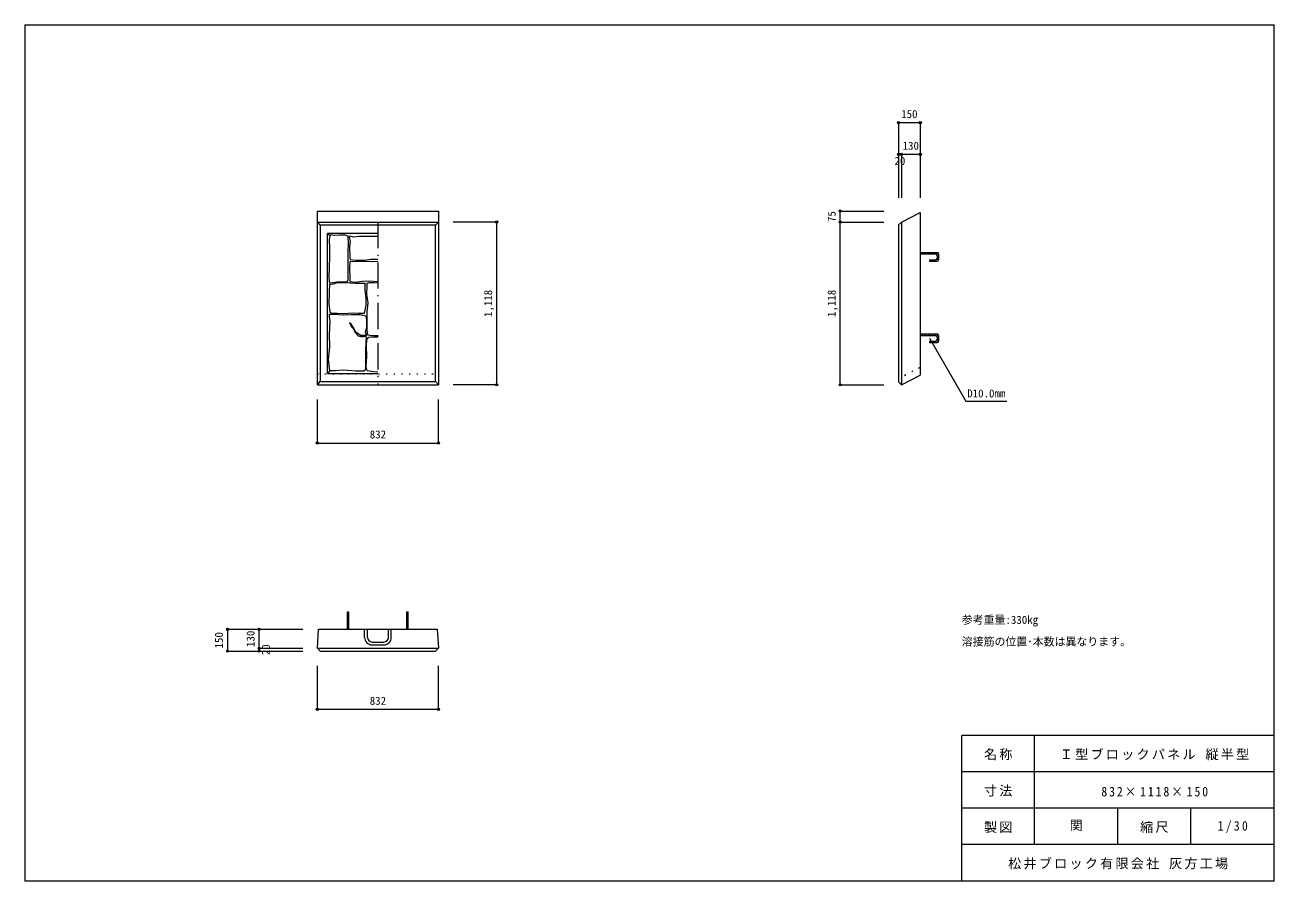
# Model space of a CAD drawing. Units: millimetres, scale not verified. Extents: x 165 to 8745, y 210 to 6090.
import ezdxf
from ezdxf.enums import TextEntityAlignment as Align

# ---------------------------------------------------------------- set-up
doc = ezdxf.new("R2010")
doc.units = ezdxf.units.MM
doc.header["$LTSCALE"] = 30
doc.header["$PDMODE"] = 32
doc.header["$PDSIZE"] = 15
doc.linetypes.add('DASHED_DOTTED', pattern=[9.25, 6, -1.5, 0.25, -1.5])
doc.linetypes.add('DOTTED', pattern=[1.75, 0.25, -1.5])
for name, color, linetype, lineweight in [('_0-0_', 7, 'Continuous', 18), ('_0-1_', 7, 'Continuous', 18), ('_0-2_', 4, 'Continuous', 9)]:
    doc.layers.add(name, color=color, linetype=linetype, lineweight=lineweight)
doc.styles.add('ＭＳ ゴシック', font='')
doc.styles.get('ＭＳ ゴシック').set_extended_font_data('MS Gothic')

msp = doc.modelspace()

# ---------------------------------------------------------------- linework, layer by layer
at = {"layer": '_0-0_'}
for p, q in [((165, 6090), (8745, 6090)), ((165, 6090), (165, 210)), ((8745, 210), (8745, 6090)), ((8745, 1210), (6600, 1210)), ((6600, 210), (6600, 1210)), ((7100, 460), (7100, 1210)), ((8745, 960), (6600, 960)), ((8745, 960), (6600, 960)), ((8745, 710), (6600, 710)), ((7672.5, 460), (7672.5, 710)), ((8172.5, 460), (8172.5, 710)), ((8745, 460), (6600, 460)), ((8745, 210), (165, 210))]:
    msp.add_line(p, q, dxfattribs=at)
at = {"layer": '_0-1_'}
for p, q in [((2173.41, 3618.62), (2173.41, 4811.65)), ((2173.41, 4811.65), (3005.41, 4811.65)), ((3005.41, 4811.65), (3005.41, 3618.62)), ((2173.41, 4736.65), (2193.41, 4714.29)), ((2173.41, 4736.65), (3005.41, 4736.65)), ((2985.41, 4714.29), (3005.41, 4736.65)), ((6185.07, 4736.62), (6165.07, 4716.62)), ((6185.07, 4736.62), (6315.07, 4801.62)), ((6185.07, 4736.62), (6185.07, 3618.59)), ((6315.07, 4801.62), (6315.07, 3683.59)), ((2193.41, 4714.29), (2193.41, 3640.99)), ((2985.41, 4714.29), (2193.41, 4714.29)), ((2243.41, 3696.89), (2243.41, 4658.39)), ((2258.41, 4641.62), (2243.41, 4658.39)), ((2589.41, 4658.39), (2243.41, 4658.39)), ((2258.41, 4641.62), (2254.8, 4614.81)), ((2263.07, 4648.33), (2258.41, 4641.62)), ((2290.98, 4644.86), (2263.07, 4648.33)), ((2325.09, 4647.17), (2290.98, 4644.86)), ((2364.37, 4646.02), (2325.09, 4647.17)), ((2384.01, 4639.08), (2364.37, 4646.02)), ((2387.11, 4587.08), (2384.01, 4639.08)), ((2397.42, 4639.01), (2390.88, 4633.52)), ((2390.88, 4633.52), (2398.35, 4604.65)), ((2422.57, 4632.76), (2397.42, 4639.01)), ((2458.88, 4636.93), (2422.57, 4632.76)), ((2506.37, 4637.97), (2458.88, 4636.93)), ((2556.66, 4636.93), (2506.37, 4637.97)), ((2589.41, 4638.04), (2556.66, 4636.93)), ((2985.41, 3640.99), (2985.41, 4714.29)), ((6165.07, 4716.62), (6165.07, 3638.59)), ((2254.8, 4614.81), (2255.83, 4559.34)), ((2255.83, 4559.34), (2256.87, 4508.49)), ((2384.01, 4537.38), (2387.11, 4587.08)), ((2398.35, 4604.65), (2394.63, 4566.13)), ((2394.63, 4566.13), (2395.56, 4495.34)), ((2256.87, 4508.49), (2254.8, 4417.19)), ((2384.01, 4487.69), (2384.01, 4537.38)), ((2386.07, 4426.44), (2384.01, 4487.69)), ((2396.04, 4464.34), (2393.14, 4420.09)), ((2395.56, 4495.34), (2398.35, 4478.68)), ((2396.04, 4464.34), (2437.54, 4467.57)), ((2398.35, 4478.68), (2438.4, 4473.47)), ((2437.54, 4467.57), (2497.39, 4467.57)), ((2438.4, 4473.47), (2504.51, 4475.55)), ((2497.39, 4467.57), (2549.51, 4466.49)), ((2504.51, 4475.55), (2540.83, 4481.8)), ((2540.83, 4481.8), (2587.39, 4480.76)), ((2549.51, 4466.49), (2589.41, 4467.18)), ((2587.39, 4480.76), (2589.41, 4480.37)), ((6315.07, 4527.12), (6430.07, 4527.12)), ((6315.07, 4517.12), (6420.07, 4517.12)), ((6321.1, 4527.12), (6331.1, 4517.12)), ((6342.31, 4527.12), (6352.31, 4517.12)), ((6363.52, 4527.12), (6373.52, 4517.12)), ((6377.57, 4477.12), (6420.07, 4477.12)), ((6377.57, 4477.12), (6377.57, 4467.12)), ((6377.57, 4470.65), (6381.1, 4467.12)), ((6377.57, 4467.12), (6430.07, 4467.12)), ((6384.74, 4527.12), (6394.74, 4517.12)), ((6392.31, 4477.12), (6402.31, 4467.12)), ((6405.95, 4527.12), (6415.95, 4517.12)), ((6413.52, 4477.12), (6423.52, 4467.12)), ((6427.16, 4527.12), (6440.07, 4514.21)), ((6430.07, 4507.12), (6430.07, 4487.12)), ((6430.07, 4503), (6440.07, 4493)), ((6430.07, 4481.79), (6439.08, 4472.78)), ((6440.07, 4517.12), (6440.07, 4477.12)), ((2254.8, 4417.19), (2252.73, 4364.03)), ((2386.07, 4340.92), (2386.07, 4426.44)), ((2393.14, 4420.09), (2397, 4351.02)), ((2252.73, 4364.03), (2253.76, 4328.21)), ((2253.76, 4328.21), (2258.93, 4318.96)), ((2256.77, 4309.84), (2255.39, 4254.47)), ((2274.65, 4306.76), (2256.77, 4309.84)), ((2258.93, 4318.96), (2278.57, 4320.12)), ((2310.42, 4319.07), (2274.65, 4306.76)), ((2278.57, 4320.12), (2307.52, 4325.89)), ((2307.52, 4325.89), (2354.03, 4324.74)), ((2398.46, 4317.53), (2310.42, 4319.07)), ((2354.03, 4324.74), (2377.81, 4325.89)), ((2377.81, 4325.89), (2386.07, 4340.92)), ((2397, 4351.02), (2397, 4327.28)), ((2397, 4327.28), (2431.75, 4322.97)), ((2441.11, 4314.45), (2398.46, 4317.53)), ((2431.75, 4322.97), (2483.87, 4329.44)), ((2503.01, 4314.45), (2441.11, 4314.45)), ((2483.87, 4329.44), (2526.35, 4331.6)), ((2501.64, 4308.3), (2503.01, 4314.45)), ((2501.64, 4268.31), (2501.64, 4308.3)), ((2512.47, 4303.3), (2511.13, 4238.99)), ((2513.48, 4314.38), (2512.47, 4303.3)), ((2527.3, 4318.5), (2513.48, 4314.38)), ((2526.35, 4331.6), (2589.41, 4328.72)), ((2562.75, 4318.5), (2527.3, 4318.5)), ((2589.41, 4317.4), (2562.75, 4318.5)), ((2255.39, 4254.47), (2251.27, 4176.03)), ((2508.51, 4214.48), (2501.64, 4268.31)), ((2508.51, 4163.73), (2508.51, 4214.48)), ((2511.13, 4238.99), (2519.16, 4180.66)), ((2251.27, 4176.03), (2258.15, 4117.59)), ((2497.51, 4109.9), (2508.51, 4163.73)), ((2519.16, 4180.66), (2512.47, 4119.34)), ((2512.47, 4119.34), (2513.81, 4068.49)), ((2255.83, 3964.17), (2262.03, 4053.15)), ((2257.46, 4102.98), (2291.85, 4102.98)), ((2257.9, 4087.82), (2257.46, 4102.98)), ((2262.03, 4053.15), (2257.9, 4087.82)), ((2258.15, 4117.59), (2273.28, 4109.9)), ((2273.28, 4109.9), (2309.04, 4109.9)), ((2291.85, 4102.98), (2348.94, 4098.36)), ((2309.04, 4109.9), (2355.82, 4108.36)), ((2348.94, 4098.36), (2406.72, 4102.21)), ((2355.82, 4108.36), (2420.47, 4112.97)), ((2403.94, 4039.33), (2393.7, 4044.53)), ((2393.7, 4044.53), (2398.35, 4036.2)), ((2398.35, 4036.2), (2406.74, 4018.5)), ((2420.7, 4010.17), (2403.94, 4039.33)), ((2406.72, 4102.21), (2466.56, 4101.44)), ((2420.47, 4112.97), (2453.49, 4111.43)), ((2453.49, 4111.43), (2497.51, 4109.9)), ((2466.56, 4101.44), (2505.76, 4092.98)), ((2505.76, 4092.98), (2511.27, 4062.22)), ((2511.27, 4062.22), (2511.27, 4016.08)), ((2513.81, 4068.49), (2513.81, 4002.68)), ((2258.93, 3878.65), (2255.83, 3964.17)), ((2406.74, 4018.5), (2418.84, 4004.97)), ((2418.84, 4004.97), (2434.67, 3974.78)), ((2438.4, 3979.98), (2420.7, 4010.17)), ((2434.67, 3974.78), (2454.23, 3954.99)), ((2469.55, 3958.05), (2438.4, 3979.98)), ((2454.23, 3954.99), (2471.92, 3950.83)), ((2510.58, 3956.09), (2469.55, 3958.05)), ((2471.92, 3950.83), (2493.34, 3950.83)), ((2493.34, 3950.83), (2501.72, 3952.91)), ((2511.27, 4016.08), (2501.64, 3979.16)), ((2501.64, 3979.16), (2510.58, 3956.09)), ((2501.72, 3952.91), (2509.63, 3947.02)), ((2509.63, 3947.02), (2505.76, 3909.95)), ((2513.81, 4002.68), (2515.15, 3963.8)), ((2515.15, 3963.8), (2541.9, 3957.81)), ((2527.19, 3945.85), (2561.3, 3948.84)), ((2541.9, 3957.81), (2587.38, 3957.81)), ((2561.3, 3948.84), (2589.41, 3948.84)), ((2587.38, 3957.81), (2589.41, 3957.67)), ((6315.07, 3968.1), (6430.07, 3968.1)), ((6315.07, 3958.1), (6420.07, 3958.1)), ((6321.1, 3968.1), (6331.1, 3958.1)), ((6342.31, 3968.1), (6352.31, 3958.1)), ((6363.52, 3968.1), (6373.52, 3958.1)), ((6384.74, 3968.1), (6394.74, 3958.1)), ((6405.95, 3968.1), (6415.95, 3958.1)), ((6427.16, 3968.1), (6440.07, 3955.2)), ((6430.07, 3948.1), (6430.07, 3928.1)), ((6440.07, 3958.1), (6440.07, 3918.1)), ((2250.66, 3793.13), (2258.93, 3878.65)), ((2505.76, 3909.95), (2504.39, 3857.66)), ((2511.13, 3883.78), (2513.14, 3928.65)), ((2512.47, 3813.49), (2511.13, 3883.78)), ((2513.14, 3928.65), (2527.19, 3945.85)), ((6377.57, 3918.1), (6420.07, 3918.1)), ((6377.57, 3918.1), (6377.57, 3908.1)), ((6377.57, 3911.63), (6381.1, 3908.1)), ((6377.57, 3908.1), (6430.07, 3908.1)), ((6392.31, 3918.1), (6402.31, 3908.1)), ((6413.52, 3918.1), (6423.52, 3908.1)), ((6430.07, 3943.98), (6440.07, 3933.98)), ((6430.07, 3922.77), (6439.08, 3913.76)), ((2258.41, 3713.66), (2250.66, 3793.13)), ((2504.39, 3857.66), (2503.01, 3816.9)), ((2503.01, 3816.9), (2504.39, 3771.53)), ((2509.8, 3743.19), (2512.47, 3813.49)), ((2258.41, 3713.66), (2243.41, 3696.89)), ((2243.41, 3696.89), (2589.41, 3696.89)), ((2273.97, 3714.63), (2258.41, 3713.66)), ((2300.1, 3715.39), (2273.97, 3714.63)), ((2342.75, 3718.47), (2300.1, 3715.39)), ((2379.89, 3716.16), (2342.75, 3718.47)), ((2437.67, 3712.32), (2379.89, 3716.16)), ((2493.38, 3713.09), (2437.67, 3712.32)), ((2503.7, 3720.78), (2493.38, 3713.09)), ((2504.39, 3771.53), (2503.7, 3740)), ((2503.7, 3740), (2503.7, 3720.78)), ((2514.94, 3717.36), (2509.8, 3743.19)), ((2514.94, 3717.36), (2558.62, 3708.8)), ((2558.62, 3708.8), (2589.41, 3707.67)), ((2173.41, 3618.62), (2193.41, 3640.99)), ((2173.41, 3618.62), (3005.41, 3618.62)), ((2193.41, 3640.99), (2985.41, 3640.99)), ((2985.41, 3640.99), (3005.41, 3618.62)), ((6185.07, 3618.59), (6165.07, 3638.59)), ((6185.07, 3618.59), (6315.07, 3683.59)), ((2380.48, 1938.86), (2380.48, 2058.86)), ((2380.48, 2058.86), (2390.48, 2058.86)), ((2380.48, 2044.66), (2390.48, 2054.66)), ((2380.48, 2023.44), (2390.48, 2033.44)), ((2380.48, 2002.23), (2390.48, 2012.23)), ((2380.48, 1981.02), (2390.48, 1991.02)), ((2390.48, 1938.86), (2390.48, 2058.86)), ((2788.35, 1938.86), (2788.35, 2058.86)), ((2788.35, 2058.86), (2798.35, 2058.86)), ((2788.35, 2044.66), (2798.35, 2054.66)), ((2788.35, 2023.44), (2798.35, 2033.44)), ((2788.35, 2002.23), (2798.35, 2012.23)), ((2788.35, 1981.02), (2798.35, 1991.02)), ((2798.35, 1938.86), (2798.35, 2058.86)), ((2173.41, 1808.86), (2181.54, 1938.86)), ((2181.54, 1938.86), (2997.29, 1938.86)), ((2380.48, 1959.81), (2390.48, 1969.81)), ((2380.74, 1938.86), (2390.48, 1948.59)), ((2497.41, 1883.73), (2497.41, 1938.86)), ((2517.41, 1883.73), (2517.41, 1938.86)), ((2661.41, 1883.73), (2661.41, 1938.86)), ((2681.41, 1883.73), (2681.41, 1938.86)), ((2788.35, 1959.81), (2798.35, 1969.81)), ((2788.62, 1938.86), (2798.35, 1948.59)), ((2997.29, 1938.86), (3005.41, 1808.86)), ((2173.41, 1808.86), (2193.41, 1788.86)), ((2173.41, 1808.86), (3005.41, 1808.86)), ((2549.41, 1851.73), (2629.41, 1851.73)), ((2549.41, 1831.73), (2629.41, 1831.73)), ((3005.41, 1808.86), (2985.41, 1788.86)), ((2193.41, 1788.86), (2985.41, 1788.86))]:
    msp.add_line(p, q, dxfattribs=at)
at = {"layer": '_0-1_', "linetype": 'DASHED_DOTTED'}
msp.add_line((2589.41, 4736.65), (2589.41, 3618.62), dxfattribs=at)
at = {"layer": '_0-1_', "linetype": 'DOTTED'}
for p, q in [((2173.41, 3693.62), (3005.41, 3693.62)), ((6209.79, 3686.85), (6315.07, 3739.49)), ((6209.79, 3686.85), (6214.26, 3633.19))]:
    msp.add_line(p, q, dxfattribs=at)
at = {"layer": '_0-1_'}
for centre, radius, start, end in [((6420.07, 4507.12), 10, 0, 90), ((6420.07, 4487.12), 10, 270, 0), ((6430.07, 4517.12), 10, 0, 90), ((6430.07, 4477.12), 10, 270, 0), ((6420.07, 3948.1), 10, 0, 90), ((6430.07, 3958.1), 10, 0, 90), ((6420.07, 3928.1), 10, 270, 0), ((6430.07, 3918.1), 10, 270, 0), ((2549.41, 1883.73), 52, 180, 270), ((2549.41, 1883.73), 32, 180, 270), ((2629.41, 1883.73), 52, 270, 0), ((2629.41, 1883.73), 32, 270, 0)]:
    msp.add_arc(centre, radius, start, end, dxfattribs=at)
at = {"layer": '_0-2_'}
for p, q in [((6165.07, 5419.21), (6165.07, 4901.62)), ((6165.07, 5419.21), (6315.07, 5419.21)), ((6315.07, 5419.21), (6315.07, 4901.62)), ((6165.07, 5201.62), (6315.07, 5201.62)), ((6185.07, 5201.62), (6185.07, 4901.62)), ((5765.07, 4811.66), (6065.07, 4811.66)), ((5765.07, 3618.62), (5765.07, 4811.66)), ((3405.41, 4736.62), (3105.41, 4736.62)), ((3405.41, 3618.62), (3405.41, 4736.62)), ((5765.07, 4736.66), (6065.07, 4736.66)), ((3405.41, 3618.62), (3105.41, 3618.62)), ((5765.07, 3618.62), (6065.07, 3618.62)), ((2173.41, 3218.62), (2173.41, 3518.62)), ((3005.41, 3218.62), (3005.41, 3518.62)), ((2173.41, 3218.62), (3005.41, 3218.62)), ((1555.82, 1938.86), (1555.82, 1788.86)), ((1555.82, 1938.86), (1773.41, 1938.86)), ((1773.41, 1808.86), (1773.41, 1938.86)), ((1773.41, 1938.86), (2073.41, 1938.86)), ((1773.41, 1788.86), (1773.41, 1808.86)), ((1773.41, 1808.86), (2073.41, 1808.86)), ((1555.82, 1788.86), (1773.41, 1788.86)), ((1773.41, 1788.86), (2073.41, 1788.86)), ((2173.41, 1388.86), (2173.41, 1688.86)), ((3005.41, 1388.86), (3005.41, 1688.86)), ((3005.41, 1388.86), (2173.41, 1388.86))]:
    msp.add_line(p, q, dxfattribs=at)
at = {"layer": '_0-2_', "color": 7, "lineweight": 18}
for p, q in [((6377.57, 3938.1), (6627.57, 3505.09)), ((6627.57, 3505.09), (6910.07, 3505.09))]:
    msp.add_line(p, q, dxfattribs=at)
at = {"layer": '_0-2_'}
for p in [(6165.07, 5419.21), (6315.07, 5419.21), (6165.07, 5201.62), (6185.07, 5201.62), (6315.07, 5201.62), (5765.07, 4811.66), (3405.41, 4736.62), (5765.07, 4736.66), (3405.41, 3618.62), (5765.07, 3618.62), (2173.41, 3218.62), (3005.41, 3218.62), (1555.82, 1938.86), (1773.41, 1938.86), (1773.41, 1808.86), (1555.82, 1788.86), (1773.41, 1788.86), (2173.41, 1388.86), (3005.41, 1388.86)]:
    msp.add_point(p, dxfattribs=at)

# ---------------------------------------------------------------- texts
at = {"layer": '_0-0_', "style": 'ＭＳ ゴシック'}
msp.add_text('関', height=65.98, dxfattribs=at).set_placement((7341.25, 540), align=Align.BOTTOM_LEFT)
at = {"layer": '_0-0_', "char_height": 65.98, "attachment_point": 7, "style": 'ＭＳ ゴシック'}
for s, insert in [('\\T1.17;名称', (6752.5, 1040)), ('\\T1.17;Ｉ型ブロックパネル\\~縦半型', (7273.75, 1040)), ('\\T1.17;寸法', (6752.5, 790)), ('\\T1.32;\\W0.9;832×1118×150', (7558.75, 790)), ('\\T1.17;製図', (6752.5, 540)), ('\\T1.17;縮尺', (7825, 540)), ('\\T1.38;\\W0.9;1/30', (8357.5, 540)), ('\\T1.17;松井ブロック有限会社\\~灰方工場', (6918.75, 290))]:
    msp.add_mtext(s, dxfattribs=dict(at, insert=insert))
at = {"layer": '_0-2_', "style": 'ＭＳ ゴシック'}
for s, p in [('150', (6183.82, 5434.21)), ('130', (6193.82, 5216.62)), ('20', (6137.57, 5111.62)), ('D10.0㎜', (6637.57, 3515.09)), ('832', (2533.16, 3233.62)), ('参考重量:330㎏', (6600, 1960)), ('溶接筋の位置･本数は異なります。', (6600, 1810)), ('832', (2533.16, 1403.86))]:
    msp.add_text(s, height=54.99, dxfattribs=at).set_placement(p, align=Align.BOTTOM_LEFT)
for s, p in [('75', (5750.07, 4736.66)), ('1,118', (3390.41, 4083.87)), ('1,118', (5750.07, 4083.89)), ('150', (1540.82, 1807.61)), ('130', (1758.41, 1817.61)), ('20', (1863.41, 1761.36))]:
    msp.add_text(s, height=54.99, rotation=90, dxfattribs=at).set_placement(p, align=Align.BOTTOM_LEFT)

doc.saveas('drawing.dxf')
